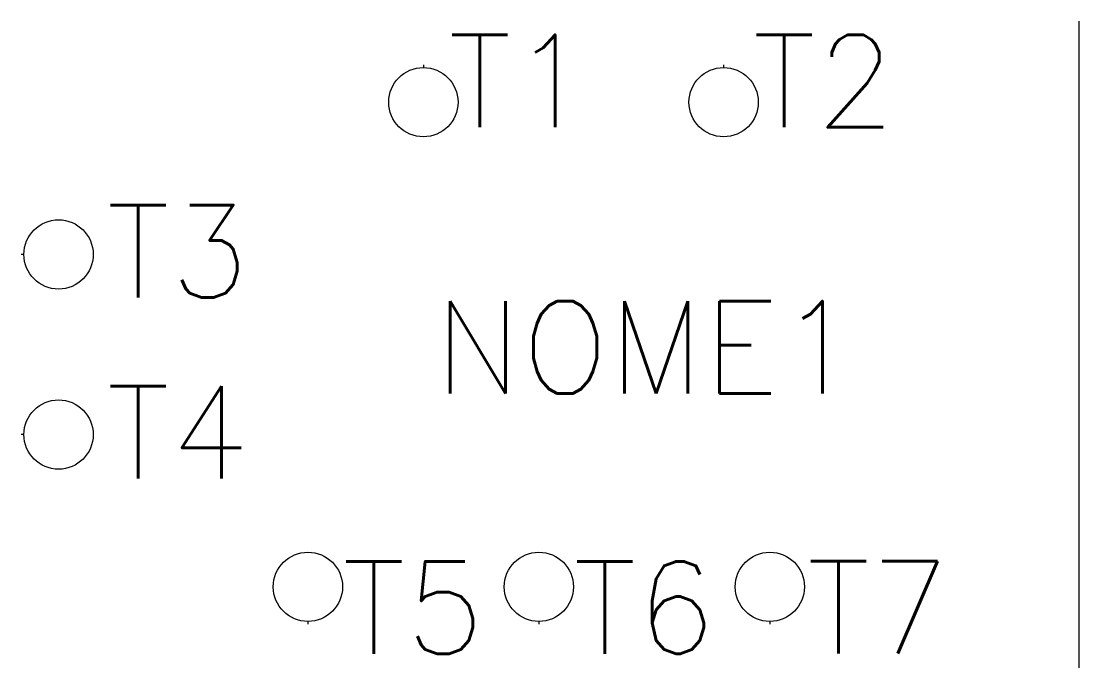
# Model space of a CAD drawing. Header units: millimetres. Extents: x 1761.4 to 1784.3, y 2303.1 to 2317.1.
import ezdxf

# ---------------------------------------------------------------- set-up
doc = ezdxf.new("R2010")
doc.units = ezdxf.units.MM
doc.styles.add('ROMANS', font='romans.shx')

msp = doc.modelspace()

# ---------------------------------------------------------------- linework, layer by layer
for p, q in [((1784.27, 2317.132), (1784.27, 2303.132)), ((1770.081, 2316.188), (1770.081, 2316.128)), ((1776.581, 2316.188), (1776.581, 2316.128)), ((1761.434, 2312.082), (1761.374, 2312.082)), ((1761.434, 2308.183), (1761.374, 2308.183)), ((1767.581, 2304.137), (1767.581, 2304.077)), ((1772.581, 2304.137), (1772.581, 2304.077)), ((1777.581, 2304.137), (1777.581, 2304.077))]:
    msp.add_line(p, q)
for centre in [(1770.081, 2315.378), (1776.581, 2315.378), (1762.184, 2312.082), (1762.184, 2308.183), (1767.581, 2304.887), (1772.581, 2304.887), (1777.581, 2304.887)]:
    msp.add_circle(centre, 0.75)

# ---------------------------------------------------------------- texts
at = {"style": 'ROMANS'}
for tag, p in [('T1', (1770.617, 2314.837)), ('T2', (1777.205, 2314.834)), ('T3', (1763.224, 2311.149)), ('NOME1', (1770.319, 2309.073)), ('T4', (1763.224, 2307.229)), ('T5', (1768.322, 2303.438)), ('T6', (1773.322, 2303.438)), ('T7', (1778.382, 2303.442))]:
    msp.add_attdef(tag, p, '', height=2, dxfattribs=at)

doc.saveas('drawing.dxf')
